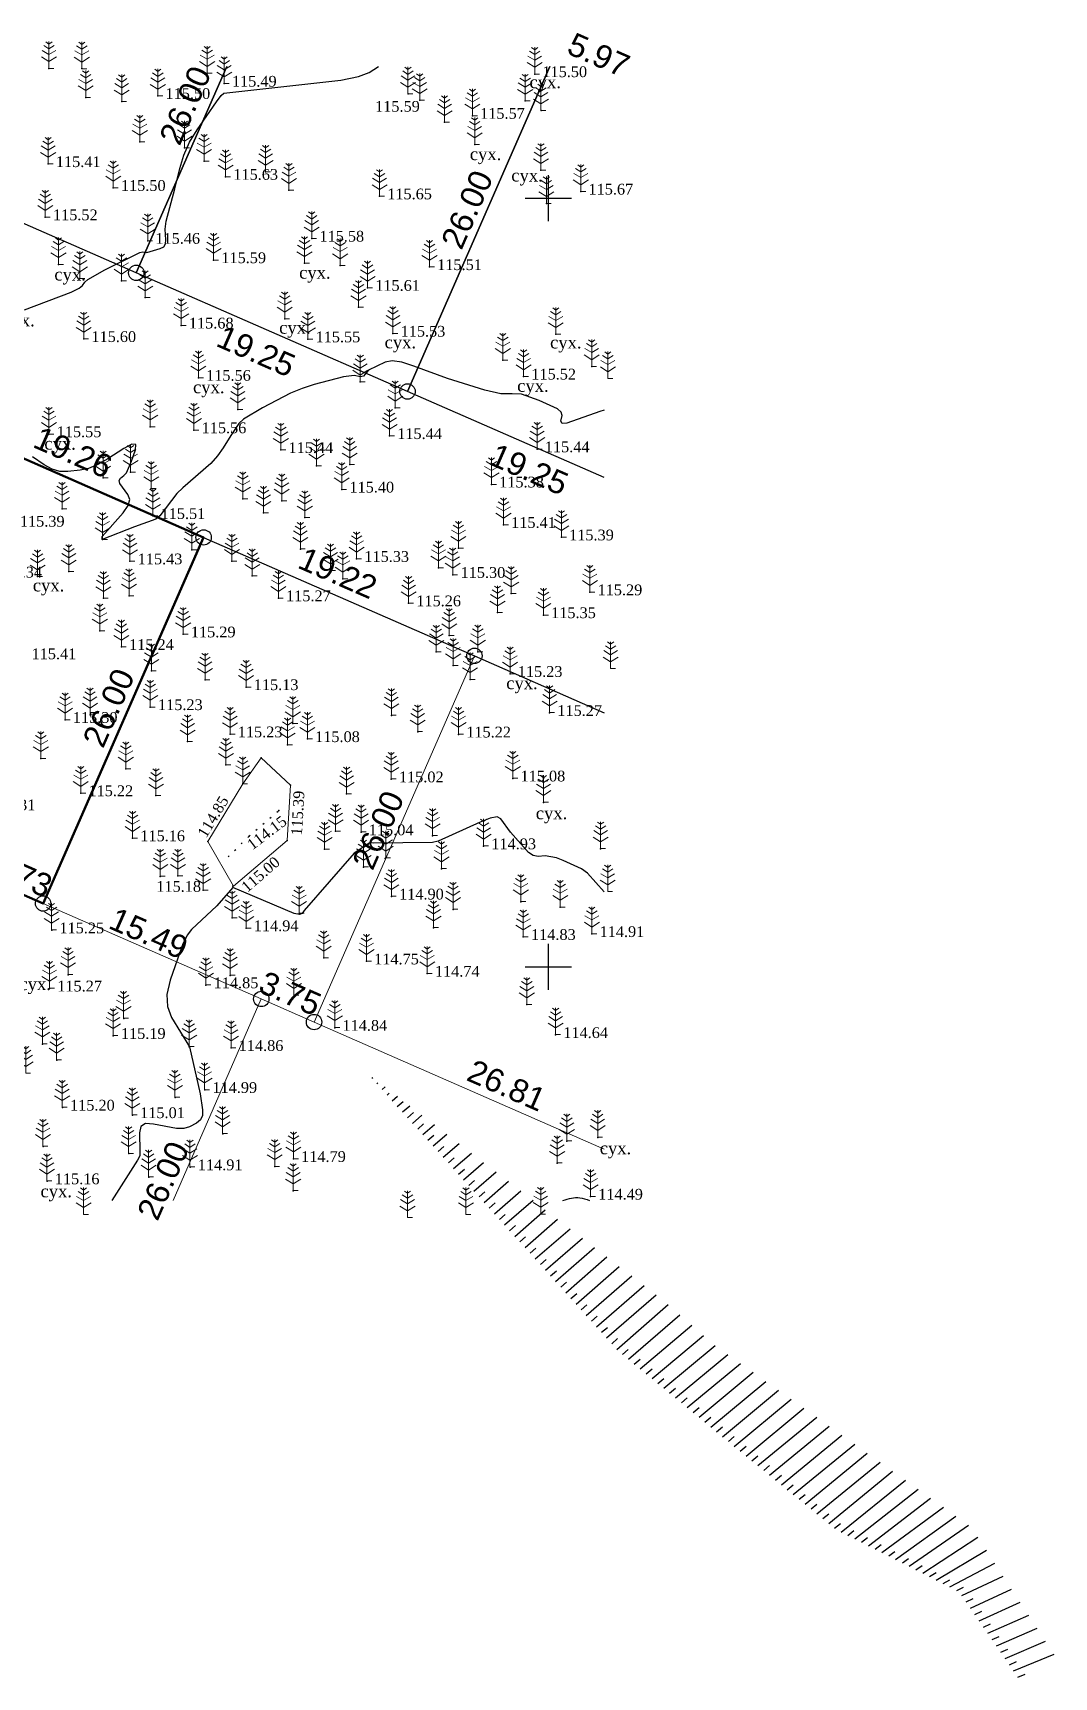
# Model space of a CAD drawing. Header units: millimetres. Extents: x 5405469 to 5405583, y 5524904 to 5525011.
# Drawn here: x 5405516.5 to 5405582.9, y 5524903.8 to 5525010.7 of the extents above; entities that cross this region are included whole.
import ezdxf
from ezdxf.enums import TextEntityAlignment as Align

# ---------------------------------------------------------------- set-up
doc = ezdxf.new("R2010")
doc.units = ezdxf.units.MM
doc.linetypes.add('HIDDEN', pattern=[0.5, 0, -0.5])
for name, color, linetype, lineweight in [('11900000', 1, 'Continuous', 30), ('Контур', 7, 'HIDDEN', 30), ('рельеф', 7, 'Continuous', 0), ('ТОЧКИ', 7, 'Continuous', 30)]:
    doc.layers.add(name, color=color, linetype=linetype, lineweight=lineweight)
for name, color, linetype in [('горизонтали', 42, 'Continuous'), ('Ділянки_Межі', 10, 'Continuous'), ('надписи', 7, 'Continuous'), ('Откос', 7, 'Continuous'), ('отметки', 7, 'Continuous'), ('промеры', 185, 'Continuous'), ('Растительность', 7, 'Continuous')]:
    doc.layers.add(name, color=color, linetype=linetype)
doc.styles.get("Standard").update_dxf_attribs({"font": 'arial.ttf'})
doc.styles.add('times', font='times.ttf')
doc.linetypes.add('канава 0', pattern='A,0.9,0,["|",Standard,S=0.25,R=0,X=0,Y=0],0.1', length=1)

# ---------------------------------------------------------------- blocks, each defined once
blk = doc.blocks.new('A$C51FE15A3')
at = {"layer": 'Растительность', "color": 94, "lineweight": 0}
for points in [[(-0.45, 1.17), (0, 0.9), (0.45, 1.17)], [(-0.34, 1.49), (0, 1.27), (0.34, 1.49)], [(-0.2, 1.73), (0, 1.58), (0.2, 1.73)], [(0, 1.75), (0, 0), (0.32, 0)], [(-0.49, 0.75), (0, 0.44), (0.49, 0.75)]]:
    blk.add_lwpolyline(points, dxfattribs=at)
blk = doc.blocks.new('Geo_Otkos_1', base_point=(5406079.34, 5525314.65, 108.81))
at = {"color": 0, "lineweight": -2}
for p, q in [((5406080, 5525313.91, 108.81), (5406080.07, 5525313.96, 108.81)), ((5406080.34, 5525313.54, 108.81), (5406080.4, 5525313.6, 108.81)), ((5406080.67, 5525313.18, 108.81), (5406080.87, 5525313.35, 108.81)), ((5406081, 5525312.81, 108.81), (5406081.13, 5525312.93, 108.81)), ((5406081.33, 5525312.44, 108.81), (5406081.67, 5525312.73, 108.81)), ((5406081.66, 5525312.07, 108.81), (5406082.04, 5525312.4, 108.81)), ((5406082, 5525311.71, 108.81), (5406082.47, 5525312.12, 108.81)), ((5406082.33, 5525311.34, 108.81), (5406082.71, 5525311.67, 108.81)), ((5406082.66, 5525310.97, 108.81), (5406083.27, 5525311.5, 108.81)), ((5406082.99, 5525310.6, 108.81), (5406083.37, 5525310.93, 108.81)), ((5406083.33, 5525310.24, 108.81), (5406084.08, 5525310.89, 108.81)), ((5406083.66, 5525309.87, 108.81), (5406084.04, 5525310.2, 108.81)), ((5406083.99, 5525309.5, 108.81), (5406084.88, 5525310.27, 108.81)), ((5406084.32, 5525309.13, 108.81), (5406084.7, 5525309.46, 108.81)), ((5406084.65, 5525308.77, 108.81), (5406085.68, 5525309.66, 108.81)), ((5406084.99, 5525308.4, 108.81), (5406085.36, 5525308.73, 108.81)), ((5406085.32, 5525308.03, 108.81), (5406086.48, 5525309.04, 108.81)), ((5406085.98, 5525307.3, 108.81), (5406087.28, 5525308.43, 108.81)), ((5406085.65, 5525307.66, 108.81), (5406086.03, 5525307.99, 108.81)), ((5406086.32, 5525306.93, 108.81), (5406086.69, 5525307.26, 108.81)), ((5406086.65, 5525306.56, 108.81), (5406088.09, 5525307.81, 108.81)), ((5406086.98, 5525306.19, 108.81), (5406087.36, 5525306.52, 108.81)), ((5406087.31, 5525305.83, 108.81), (5406088.89, 5525307.2, 108.81)), ((5406087.98, 5525305.09, 108.81), (5406089.69, 5525306.58, 108.81)), ((5406087.64, 5525305.46, 108.81), (5406088.02, 5525305.79, 108.81)), ((5406088.64, 5525304.36, 108.81), (5406090.49, 5525305.97, 108.81)), ((5406089.3, 5525303.62, 108.81), (5406091.29, 5525305.35, 108.81)), ((5406088.31, 5525304.72, 108.81), (5406088.69, 5525305.05, 108.81)), ((5406088.97, 5525303.99, 108.81), (5406089.35, 5525304.32, 108.81)), ((5406089.97, 5525302.89, 108.81), (5406092.09, 5525304.74, 108.81)), ((5406090.63, 5525302.15, 108.81), (5406092.9, 5525304.12, 108.81)), ((5406089.64, 5525303.26, 108.81), (5406090.01, 5525303.58, 108.81)), ((5406091.3, 5525301.42, 108.81), (5406093.7, 5525303.51, 108.81)), ((5406090.3, 5525302.52, 108.81), (5406090.68, 5525302.85, 108.81)), ((5406090.97, 5525301.79, 108.81), (5406091.34, 5525302.11, 108.81)), ((5406091.96, 5525300.68, 108.81), (5406094.5, 5525302.89, 108.81)), ((5406092.63, 5525299.95, 108.81), (5406095.3, 5525302.28, 108.81)), ((5406091.63, 5525301.05, 108.81), (5406092.01, 5525301.38, 108.81)), ((5406093.29, 5525299.21, 108.81), (5406096.1, 5525301.66, 108.81)), ((5406093.95, 5525298.48, 108.81), (5406096.91, 5525301.05, 108.81)), ((5406092.29, 5525300.32, 108.81), (5406092.67, 5525300.64, 108.81)), ((5406092.96, 5525299.58, 108.81), (5406093.34, 5525299.91, 108.81)), ((5406094.62, 5525297.74, 108.81), (5406097.71, 5525300.43, 108.81)), ((5406095.28, 5525297.01, 108.81), (5406098.51, 5525299.82, 108.81)), ((5406093.62, 5525298.85, 108.81), (5406094, 5525299.17, 108.81)), ((5406095.95, 5525296.27, 108.81), (5406099.29, 5525299.18, 108.81)), ((5406094.29, 5525298.11, 108.81), (5406094.66, 5525298.44, 108.81)), ((5406094.95, 5525297.38, 108.81), (5406095.33, 5525297.7, 108.81)), ((5406096.7, 5525295.63, 108.81), (5406100.05, 5525298.51, 108.81)), ((5406097.46, 5525295, 108.81), (5406100.81, 5525297.85, 108.81)), ((5406095.62, 5525296.64, 108.81), (5406095.99, 5525296.97, 108.81)), ((5406098.23, 5525294.37, 108.81), (5406101.57, 5525297.18, 108.81)), ((5406096.32, 5525295.94, 108.81), (5406096.69, 5525296.27, 108.81)), ((5406097.08, 5525295.31, 108.81), (5406097.46, 5525295.64, 108.81)), ((5406098.99, 5525293.74, 108.81), (5406102.34, 5525296.53, 108.81)), ((5406099.76, 5525293.11, 108.81), (5406103.17, 5525295.94, 108.81)), ((5406097.85, 5525294.68, 108.81), (5406098.23, 5525295.01, 108.81)), ((5406100.52, 5525292.48, 108.81), (5406103.99, 5525295.36, 108.81)), ((5406101.29, 5525291.85, 108.81), (5406104.81, 5525294.78, 108.81)), ((5406098.61, 5525294.06, 108.81), (5406098.99, 5525294.38, 108.81)), ((5406099.37, 5525293.43, 108.81), (5406099.76, 5525293.75, 108.81)), ((5406102.05, 5525291.22, 108.81), (5406105.64, 5525294.19, 108.81)), ((5406102.82, 5525290.59, 108.81), (5406106.46, 5525293.61, 108.81)), ((5406100.14, 5525292.8, 108.81), (5406100.52, 5525293.12, 108.81)), ((5406100.9, 5525292.17, 108.81), (5406101.29, 5525292.49, 108.81)), ((5406103.58, 5525289.96, 108.81), (5406107.29, 5525293.02, 108.81)), ((5406104.35, 5525289.33, 108.81), (5406108.11, 5525292.44, 108.81)), ((5406101.67, 5525291.54, 108.81), (5406102.05, 5525291.86, 108.81)), ((5406102.43, 5525290.91, 108.81), (5406102.82, 5525291.23, 108.81)), ((5406105.11, 5525288.71, 108.81), (5406108.94, 5525291.85, 108.81)), ((5406105.88, 5525288.08, 108.81), (5406109.76, 5525291.27, 108.81)), ((5406103.2, 5525290.28, 108.81), (5406103.58, 5525290.6, 108.81)), ((5406106.65, 5525287.45, 108.81), (5406110.58, 5525290.68, 108.81)), ((5406103.96, 5525289.65, 108.81), (5406104.35, 5525289.97, 108.81)), ((5406104.73, 5525289.02, 108.81), (5406105.12, 5525289.34, 108.81)), ((5406107.42, 5525286.83, 108.81), (5406111.41, 5525290.1, 108.81)), ((5406108.18, 5525286.2, 108.81), (5406112.23, 5525289.51, 108.81)), ((5406105.5, 5525288.39, 108.81), (5406105.88, 5525288.71, 108.81)), ((5406106.27, 5525287.77, 108.81), (5406106.65, 5525288.09, 108.81)), ((5406108.95, 5525285.58, 108.81), (5406113.06, 5525288.93, 108.81)), ((5406109.72, 5525284.95, 108.81), (5406113.88, 5525288.35, 108.81)), ((5406107.03, 5525287.14, 108.81), (5406107.42, 5525287.46, 108.81)), ((5406110.53, 5525284.39, 108.81), (5406114.71, 5525287.76, 108.81)), ((5406111.42, 5525283.95, 108.81), (5406115.53, 5525287.18, 108.81)), ((5406107.8, 5525286.52, 108.81), (5406108.19, 5525286.83, 108.81)), ((5406108.57, 5525285.89, 108.81), (5406108.95, 5525286.21, 108.81)), ((5406112.3, 5525283.5, 108.81), (5406116.35, 5525286.59, 108.81)), ((5406113.18, 5525283.05, 108.81), (5406117.18, 5525286.01, 108.81)), ((5406109.33, 5525285.26, 108.81), (5406109.72, 5525285.58, 108.81)), ((5406110.1, 5525284.64, 108.81), (5406110.49, 5525284.95, 108.81)), ((5406114.07, 5525282.6, 108.81), (5406118, 5525285.43, 108.81)), ((5406114.95, 5525282.16, 108.81), (5406118.82, 5525284.84, 108.81)), ((5406110.97, 5525284.17, 108.81), (5406111.36, 5525284.48, 108.81)), ((5406111.86, 5525283.72, 108.81), (5406112.25, 5525284.03, 108.81)), ((5406115.84, 5525281.71, 108.81), (5406119.43, 5525284.05, 108.81)), ((5406112.74, 5525283.28, 108.81), (5406113.14, 5525283.58, 108.81)), ((5406113.63, 5525282.83, 108.81), (5406114.03, 5525283.12, 108.81)), ((5406114.51, 5525282.38, 108.81), (5406114.92, 5525282.67, 108.81)), ((5406116.72, 5525281.26, 108.81), (5406119.98, 5525283.21, 108.81)), ((5406115.39, 5525281.93, 108.81), (5406115.81, 5525282.21, 108.81)), ((5406116.28, 5525281.49, 108.81), (5406116.7, 5525281.75, 108.81)), ((5406117.6, 5525280.82, 108.81), (5406120.52, 5525282.37, 108.81)), ((5406117.16, 5525281.04, 108.81), (5406117.6, 5525281.29, 108.81)), ((5406118.05, 5525280.59, 108.81), (5406118.49, 5525280.81, 108.81)), ((5406118.39, 5525280.26, 108.81), (5406121.07, 5525281.52, 108.81)), ((5406118.95, 5525279.44, 108.81), (5406121.62, 5525280.68, 108.81)), ((5406118.67, 5525279.85, 108.81), (5406119.12, 5525280.06, 108.81)), ((5406119.51, 5525278.62, 108.81), (5406122.17, 5525279.83, 108.81)), ((5406119.23, 5525279.03, 108.81), (5406119.68, 5525279.24, 108.81)), ((5406119.79, 5525278.21, 108.81), (5406120.25, 5525278.42, 108.81)), ((5406120.07, 5525277.81, 108.81), (5406122.73, 5525278.98, 108.81)), ((5406120.35, 5525277.4, 108.81), (5406120.81, 5525277.6, 108.81)), ((5406120.63, 5525276.99, 108.81), (5406123.28, 5525278.14, 108.81)), ((5406120.91, 5525276.58, 108.81), (5406121.37, 5525276.78, 108.81)), ((5406121.19, 5525276.17, 108.81), (5406123.83, 5525277.29, 108.81)), ((5406121.75, 5525275.36, 108.81), (5406124.38, 5525276.44, 108.81)), ((5406121.47, 5525275.76, 108.81), (5406121.93, 5525275.96, 108.81)), ((5406122.03, 5525274.95, 108.81), (5406122.5, 5525275.14, 108.81))]:
    blk.add_line(p, q, dxfattribs=at)

msp = doc.modelspace()

# ---------------------------------------------------------------- linework, layer by layer
at = {"layer": '11900000', "color": 7}
for points in [[(5405550, 5524998.5, 0), (5405550, 5525001.5, 0)], [(5405550, 5524998.5, 0), (5405550, 5525001.5, 0)], [(5405548.5, 5525000, 0), (5405551.5, 5525000, 0)], [(5405548.5, 5525000, 0), (5405551.5, 5525000, 0)], [(5405550, 5524948.5, 0), (5405550, 5524951.5, 0)], [(5405550, 5524948.5, 0), (5405550, 5524951.5, 0)], [(5405548.5, 5524950, 0), (5405551.5, 5524950, 0)], [(5405548.5, 5524950, 0), (5405551.5, 5524950, 0)]]:
    msp.add_polyline3d(points, dxfattribs=at)
at = {"layer": 'горизонтали', "color": 32}
for points in [[(5405515.94, 5524992.73, 115.5), (5405518.96, 5524993.89, 115.5), (5405519.48, 5524994.14, 115.5), (5405519.71, 5524994.31, 115.5), (5405519.85, 5524994.53, 115.5), (5405520.05, 5524994.71, 115.5), (5405521.15, 5524995.34, 115.5), (5405523.42, 5524996.46, 115.5), (5405523.63, 5524996.5, 115.5), (5405523.89, 5524996.46, 115.5), (5405524.76, 5524996.72, 115.5), (5405524.99, 5524996.84, 115.5), (5405525.11, 5524997.03, 115.5), (5405525.13, 5524997.28, 115.5), (5405525.07, 5524997.98, 115.5), (5405525.15, 5524998.5, 115.5), (5405525.71, 5525000.6, 115.5), (5405526.03, 5525001.93, 115.5), (5405526.3, 5525002.8, 115.5), (5405526.67, 5525003.64, 115.5), (5405527.15, 5525004.44, 115.5), (5405528.41, 5525006.27, 115.5), (5405528.73, 5525006.67, 115.5), (5405528.9, 5525006.82, 115.5), (5405536.5, 5525007.68, 115.5), (5405537.66, 5525007.92, 115.5), (5405538.34, 5525008.18, 115.5), (5405538.95, 5525008.55, 115.5)], [(5405553.63, 5524986.2, 115.5), (5405553.35, 5524986.13, 115.5), (5405551.21, 5524985.36, 115.5), (5405550.9, 5524985.35, 115.5), (5405550.82, 5524985.5, 115.5), (5405550.89, 5524985.85, 115.5), (5405550.84, 5524986.08, 115.5), (5405550.6, 5524986.3, 115.5), (5405549.4, 5524986.83, 115.5), (5405548.25, 5524987.24, 115.5), (5405547.65, 5524987.27, 115.5), (5405546.91, 5524987.26, 115.5), (5405545.86, 5524987.5, 115.5), (5405543.43, 5524988.26, 115.5), (5405541.26, 5524989.08, 115.5), (5405540.47, 5524989.33, 115.5), (5405539.84, 5524989.41, 115.5), (5405539.39, 5524989.33, 115.5), (5405538.31, 5524988.8, 115.5), (5405537.97, 5524988.42, 115.5), (5405537.78, 5524988.38, 115.5), (5405537.38, 5524988.47, 115.5), (5405536.67, 5524988.37, 115.5), (5405534.77, 5524987.87, 115.5), (5405533.98, 5524987.62, 115.5), (5405533.22, 5524987.31, 115.5), (5405531.41, 5524986.35, 115.5), (5405530.17, 5524985.63, 115.5), (5405529.87, 5524985.34, 115.5), (5405529.35, 5524984.57, 115.5), (5405528.86, 5524983.75, 115.5), (5405528.49, 5524983.23, 115.5), (5405528.05, 5524982.73, 115.5), (5405526.23, 5524981.16, 115.5), (5405525.84, 5524980.78, 115.5), (5405524.73, 5524979.33, 115.5), (5405524.47, 5524979.12, 115.5), (5405523.09, 5524978.61, 115.5), (5405520.99, 5524977.79, 115.5), (5405520.99, 5524977.98, 115.5), (5405522.35, 5524979.54, 115.5), (5405522.68, 5524980.01, 115.5), (5405522.79, 5524980.4, 115.5), (5405522.66, 5524980.73, 115.5), (5405522.13, 5524981.43, 115.5), (5405522.08, 5524981.64, 115.5), (5405522.17, 5524981.79, 115.5), (5405522.4, 5524981.96, 115.5), (5405522.56, 5524982.14, 115.5), (5405522.89, 5524982.89, 115.5), (5405523.15, 5524983.63, 115.5), (5405523.18, 5524983.97, 115.5), (5405522.92, 5524984, 115.5), (5405522.38, 5524983.72, 115.5), (5405521.35, 5524983.05, 115.5), (5405520.69, 5524982.67, 115.5), (5405520.09, 5524982.42, 115.5), (5405519.54, 5524982.3, 115.5), (5405518.75, 5524982.21, 115.5), (5405518.23, 5524982.22, 115.5), (5405517.72, 5524982.36, 115.5), (5405517.21, 5524982.65, 115.5), (5405516.45, 5524983.17, 115.5)], [(5405553.63, 5524954.88, 115), (5405552.54, 5524956.1, 115), (5405552.16, 5524956.37, 115), (5405550.97, 5524956.91, 115), (5405550.52, 5524957.09, 115), (5405549.79, 5524957.21, 115), (5405549.33, 5524957.18, 115), (5405549.02, 5524957.24, 115), (5405548.7, 5524957.43, 115), (5405547.54, 5524958.75, 115), (5405546.91, 5524959.63, 115), (5405546.66, 5524959.75, 115), (5405546.21, 5524959.68, 115), (5405545.56, 5524959.42, 115), (5405542.84, 5524958.17, 115), (5405542.46, 5524958.08, 115), (5405538.61, 5524958.04, 115), (5405538.42, 5524958.08, 115), (5405537.38, 5524957.4, 115), (5405534.12, 5524953.66, 115), (5405533.99, 5524953.48, 115), (5405533.82, 5524953.4, 115), (5405533.47, 5524953.48, 115), (5405529.48, 5524955.16, 115), (5405528.43, 5524953.96, 115), (5405526.78, 5524952.42, 115), (5405526.5, 5524952.05, 115), (5405526.2, 5524951.44, 115), (5405525.4, 5524949.13, 115), (5405525.19, 5524948.21, 115), (5405525.22, 5524947.41, 115), (5405525.49, 5524946.71, 115), (5405526.65, 5524944.79, 115), (5405527.35, 5524941.75, 115), (5405527.51, 5524940.69, 115), (5405527.5, 5524940.33, 115), (5405527.37, 5524940.04, 115), (5405527.12, 5524939.84, 115), (5405526.66, 5524939.6, 115), (5405526.29, 5524939.49, 115), (5405525.82, 5524939.48, 115), (5405524.31, 5524939.77, 115), (5405523.79, 5524939.8, 115), (5405523.49, 5524939.62, 115), (5405523.4, 5524939.21, 115), (5405523.44, 5524938.01, 115), (5405523.42, 5524937.71, 115), (5405523.28, 5524937.42, 115), (5405521.6, 5524934.8, 115)]]:
    msp.add_polyline3d(points, dxfattribs=at)
msp.add_open_spline([(5405550.95, 5524934.8), (5405551.32, 5524934.93), (5405551.89, 5524935.08), (5405552.46, 5524934.88), (5405552.67, 5524934.8)], degree=3, knots=[729.489071, 729.489071, 729.489071, 729.489071, 730.63022, 731.278017, 731.278017, 731.278017, 731.278017], dxfattribs=at)
at = {"layer": 'Ділянки_Межі', "lineweight": 25}
for points in [[(5405484.3, 5525008.55), (5405482.82, 5525005.18), (5405480.01, 5524998.77), (5405492.28, 5524993.39), (5405509.94, 5524985.66), (5405527.58, 5524977.93), (5405545.19, 5524970.23), (5405553.63, 5524966.53)], [(5405553.63, 5524981.82), (5405540.84, 5524987.42), (5405523.2, 5524995.14), (5405505.57, 5525002.86), (5405492.56, 5525008.55)]]:
    msp.add_lwpolyline(points, dxfattribs=at)
at = {"layer": 'Ділянки_Межі'}
for points in [[(5405529.08, 5525008.55), (5405523.2, 5524995.14), (5405505.57, 5525002.86)], [(5405550.09, 5525008.55), (5405540.84, 5524987.42), (5405523.2, 5524995.14)], [(5405523.2, 5524995.14), (5405529.08, 5525008.55)], [(5405540.84, 5524987.42), (5405550.09, 5525008.55)], [(5405553.63, 5524981.82), (5405540.84, 5524987.42)]]:
    msp.add_lwpolyline(points, dxfattribs=at)
at = {"layer": 'Ділянки_Межі', "lineweight": 50}
msp.add_lwpolyline([(5405499.5, 5524961.85), (5405509.94, 5524985.66), (5405527.58, 5524977.93), (5405517.14, 5524954.12), (5405513.72, 5524955.62)], close=True, dxfattribs=at)
at = {"layer": 'Ділянки_Межі', "lineweight": 0}
msp.add_lwpolyline([(5405517.14, 5524954.12), (5405527.58, 5524977.93), (5405545.19, 5524970.23), (5405534.76, 5524946.41), (5405531.33, 5524947.91)], close=True, dxfattribs=at)
for points in [[(5405534.76, 5524946.41), (5405545.19, 5524970.23), (5405553.63, 5524966.53)], [(5405504.59, 5524934.8), (5405513.72, 5524955.62), (5405517.14, 5524954.12), (5405531.33, 5524947.91), (5405525.59, 5524934.8)], [(5405525.59, 5524934.8), (5405531.33, 5524947.91), (5405534.76, 5524946.41), (5405553.63, 5524938.15)], [(5405553.63, 5524938.15), (5405534.76, 5524946.41)]]:
    msp.add_lwpolyline(points, dxfattribs=at)
at = {"layer": 'Контур', "color": 7, "linetype": 'HIDDEN'}
msp.add_lwpolyline([(5405529.17, 5524957.15), (5405530.53, 5524958.49), (5405532.46, 5524960.16)], dxfattribs=at)
at = {"layer": 'отметки', "color": 7}
for p in [(5405517.52, 5525008.44, 115.34), (5405519.66, 5525008.42, 115.36), (5405527.81, 5525008.13, 115.56), (5405549.11, 5525008.07, 115.5), (5405528.92, 5525007.45, 115.49), (5405540.88, 5525006.79, 115.6), (5405519.91, 5525006.55, 115.37), (5405522.25, 5525006.28, 115.44), (5405524.6, 5525006.65, 115.5), (5405541.64, 5525006.37, 115.59), (5405548.49, 5525006.32, 115.53), (5405549.53, 5525005.69, 115.57), (5405543.25, 5525004.93, 115.56), (5405545.06, 5525005.36, 115.57), (5405523.43, 5525003.65, 115.48), (5405526.34, 5525003.27, 115.5), (5405545.21, 5525003.49, 115.6), (5405517.47, 5525002.22, 115.41), (5405527.61, 5525002.41, 115.56), (5405531.61, 5525001.71, 115.57), (5405549.52, 5525001.81, 115.66), (5405521.7, 5525000.67, 115.5), (5405529.01, 5525001.39, 115.63), (5405533.13, 5525000.52, 115.62), (5405552.11, 5525000.43, 115.67), (5405539.02, 5525000.12, 115.65), (5405549.87, 5524999.66, 115.69), (5405517.28, 5524998.76, 115.52), (5405523.94, 5524997.23, 115.46), (5405534.61, 5524997.37, 115.58), (5405518.14, 5524995.69, 115.5), (5405528.23, 5524995.97, 115.59), (5405534.14, 5524995.76, 115.59), (5405536.46, 5524995.62, 115.6), (5405542.27, 5524995.52, 115.51), (5405519.53, 5524994.77, 115.48), (5405522.24, 5524994.62, 115.6), (5405538.24, 5524994.17, 115.61), (5405523.78, 5524993.53, 115.63), (5405537.65, 5524992.91, 115.64), (5405532.85, 5524992.15, 115.54), (5405519.78, 5524990.84, 115.6), (5405526.12, 5524991.72, 115.68), (5405534.36, 5524990.82, 115.55), (5405539.89, 5524991.19, 115.53), (5405550.49, 5524991.14, 115.64), (5405547.04, 5524989.46, 115.55), (5405552.82, 5524989.05, 115.57), (5405527.24, 5524988.32, 115.56), (5405537.77, 5524988.04, 115.49), (5405548.39, 5524988.4, 115.52), (5405529.8, 5524986.25, 115.51), (5405540.04, 5524986.36, 115.44), (5405517.52, 5524984.65, 115.55), (5405524.1, 5524985.13, 115.5), (5405526.95, 5524984.91, 115.56), (5405539.67, 5524984.53, 115.44), (5405532.6, 5524983.62, 115.44), (5405549.27, 5524983.67, 115.44), (5405522.83, 5524982.18, 115.5), (5405534.92, 5524982.59, 115.44), (5405537.08, 5524982.67, 115.43), (5405521.04, 5524981.81, 115.49), (5405524.17, 5524981.12, 115.53), (5405546.3, 5524981.38, 115.38), (5405530.13, 5524980.45, 115.42), (5405532.66, 5524980.32, 115.37), (5405536.56, 5524981.05, 115.4), (5405518.37, 5524979.78, 115.46), (5405524.28, 5524979.33, 115.51), (5405531.47, 5524979.52, 115.46), (5405534.16, 5524979.22, 115.39), (5405547.08, 5524978.75, 115.41), (5405550.85, 5524977.94, 115.39), (5405521.01, 5524977.8, 115.5), (5405526.81, 5524977.12, 115.42), (5405533.87, 5524977.17, 115.34), (5405544.15, 5524977.24, 115.32), (5405522.79, 5524976.38, 115.43), (5405529.42, 5524976.39, 115.37), (5405535.83, 5524975.77, 115.29), (5405537.53, 5524976.54, 115.33), (5405542.85, 5524975.96, 115.25), (5405516.78, 5524975.38, 115.35), (5405518.81, 5524975.71, 115.4), (5405530.74, 5524975.43, 115.37), (5405536.63, 5524975.24, 115.27), (5405543.79, 5524975.5, 115.3), (5405521.06, 5524973.97, 115.31), (5405522.73, 5524974.14, 115.35), (5405532.44, 5524973.98, 115.27), (5405540.91, 5524973.65, 115.26), (5405547.58, 5524974.28, 115.28), (5405552.7, 5524974.37, 115.29), (5405546.69, 5524973.04, 115.22), (5405549.68, 5524972.88, 115.35), (5405520.83, 5524971.86, 115.28), (5405526.25, 5524971.63, 115.29), (5405543.55, 5524971.55, 115.3), (5405522.23, 5524970.81, 115.24), (5405542.71, 5524970.48, 115.28), (5405545.41, 5524970.49, 115.28), (5405543.81, 5524969.6, 115.21), (5405524.18, 5524969.25, 115.23), (5405527.67, 5524968.66, 115.19), (5405544.91, 5524968.7, 115.2), (5405547.51, 5524969.06, 115.23), (5405530.34, 5524968.2, 115.13), (5405520.19, 5524966.39, 115.26), (5405524.11, 5524966.9, 115.23), (5405539.79, 5524966.35, 115.12), (5405550.08, 5524966.52, 115.28), (5405518.57, 5524966.07, 115.3), (5405529.3, 5524965.13, 115.23), (5405533.38, 5524965.83, 115.09), (5405541.5, 5524965.28, 115.11), (5405544.16, 5524965.12, 115.22), (5405526.54, 5524964.65, 115.17), (5405533.04, 5524964.45, 115.19), (5405534.33, 5524964.82, 115.08), (5405516.99, 5524963.56, 115.31), (5405529.03, 5524963.13, 115.09), (5405531.32, 5524963.6, 115.12), (5405522.52, 5524962.88, 115.18), (5405530.12, 5524961.92, 115.15), (5405539.78, 5524962.2, 115.02), (5405547.69, 5524962.26, 115.08), (5405519.59, 5524961.3, 115.22), (5405524.48, 5524961.14, 115.19), (5405533.23, 5524961.81, 115.17), (5405536.88, 5524961.25, 115.15), (5405532.46, 5524960.16, 113.88), (5405549.68, 5524960.69, 115.11), (5405536.16, 5524958.82, 115.08), (5405537.82, 5524958.76, 115.04), (5405522.96, 5524958.37, 115.16), (5405527.85, 5524958.15, 114.85), (5405530.53, 5524958.49, 114.15), (5405533.02, 5524958.21, 115.39), (5405535.45, 5524957.66, 115.08), (5405542.47, 5524958.53, 115.02), (5405545.79, 5524957.85, 114.93), (5405553.4, 5524957.67, 115.06), (5405537.98, 5524956.49, 114.95), (5405539.39, 5524957.05, 114.94), (5405539.42, 5524957.08, 114.95), (5405524.76, 5524955.88, 115.18), (5405525.91, 5524955.91, 115.09), (5405543.05, 5524956.38, 114.91), (5405527.55, 5524954.99, 115.06), (5405529.47, 5524955.25, 115), (5405539.79, 5524954.58, 114.9), (5405533.8, 5524953.48, 115), (5405543.8, 5524953.73, 114.79), (5405548.21, 5524954.23, 114.91), (5405550.77, 5524953.88, 114.89), (5405517.7, 5524952.38, 115.25), (5405529.43, 5524953.18, 114.94), (5405530.34, 5524952.52, 114.94), (5405542.53, 5524952.54, 114.85), (5405548.37, 5524951.95, 114.83), (5405552.83, 5524952.14, 114.91), (5405535.4, 5524950.58, 114.86), (5405538.17, 5524950.36, 114.75), (5405518.77, 5524949.49, 115.14), (5405529.31, 5524949.43, 114.85), (5405542.12, 5524949.56, 114.74), (5405517.56, 5524948.6, 115.27), (5405527.73, 5524948.81, 114.85), (5405533.46, 5524948.15, 114.88), (5405548.59, 5524947.54, 114.73), (5405522.38, 5524946.64, 115.14), (5405536.11, 5524946.04, 114.84), (5405517.1, 5524944.98, 115.23), (5405521.7, 5524945.51, 115.19), (5405526.64, 5524944.79, 115), (5405529.36, 5524944.73, 114.86), (5405550.47, 5524945.57, 114.64), (5405518.03, 5524943.93, 115.18), (5405525.72, 5524941.51, 115.08), (5405527.65, 5524942, 114.98), (5405518.39, 5524940.85, 115.2), (5405522.95, 5524940.36, 115.01), (5405517.14, 5524938.32, 115.09), (5405528.82, 5524939.14, 114.95), (5405551.2, 5524938.67, 114.5), (5405553.21, 5524938.9, 114.56), (5405522.71, 5524937.85, 115.02), (5405533.42, 5524937.51, 114.79), (5405550.57, 5524937.24, 114.54), (5405524.01, 5524936.32, 114.96), (5405526.7, 5524936.97, 114.91), (5405532.21, 5524937.01, 114.83), (5405517.4, 5524936.06, 115.16), (5405533.4, 5524935.43, 114.8), (5405552.74, 5524935.06, 114.49)]:
    msp.add_point(p, dxfattribs=at)
at = {"layer": 'рельеф', "color": 7, "linetype": 'канава 0'}
for points, elevation in [([(5405533.23, 5524961.81), (5405531.32, 5524963.6), (5405530.12, 5524961.91), (5405527.85, 5524958.15)], 115.17), ([(5405527.85, 5524958.15), (5405529.53, 5524955.25), (5405533.02, 5524958.21), (5405533.02, 5524958.21), (5405533.23, 5524961.81)], 114.85)]:
    msp.add_lwpolyline(points, dxfattribs=dict(at, elevation=elevation))
at = {"layer": 'ТОЧКИ'}
for centre in [(5405523.2, 5524995.14), (5405540.84, 5524987.42), (5405527.58, 5524977.93), (5405545.19, 5524970.23), (5405517.14, 5524954.12, 107.24), (5405531.33, 5524947.91, 107.24), (5405534.76, 5524946.41, 107.24)]:
    msp.add_circle(centre, 0.5, dxfattribs=at)

# ---------------------------------------------------------------- block references
at = {"layer": 'Откос', "color": 7}
msp.add_blockref('Geo_Otkos_1', (5405537.85, 5524943.5, 102.36), dxfattribs=at)
at = {"layer": 'Растительность', "color": 7}
for p in [(5405517.52, 5525008.44, 115.34), (5405519.66, 5525008.41, 115.36), (5405527.81, 5525008.13, 115.56), (5405528.92, 5525007.45, 115.49), (5405549.11, 5525008.07, 115.5), (5405519.91, 5525006.55, 115.37), (5405522.25, 5525006.28, 115.44), (5405524.6, 5525006.65, 115.5), (5405540.87, 5525006.78, 115.6), (5405541.63, 5525006.36, 115.59), (5405548.49, 5525006.32, 115.53), (5405545.06, 5525005.36, 115.57), (5405549.52, 5525005.69, 115.57), (5405543.25, 5525004.93, 115.56), (5405523.43, 5525003.65, 115.48), (5405526.34, 5525003.27, 115.5), (5405545.21, 5525003.49, 115.6), (5405517.47, 5525002.22, 115.41), (5405527.61, 5525002.41, 115.55), (5405549.52, 5525001.81, 115.66), (5405529.01, 5525001.39, 115.63), (5405531.61, 5525001.7, 115.57), (5405521.7, 5525000.67, 115.5), (5405533.13, 5525000.52, 115.62), (5405539.02, 5525000.12, 115.65), (5405549.87, 5524999.66, 115.69), (5405552.11, 5525000.43, 115.67), (5405517.28, 5524998.76, 115.52), (5405523.94, 5524997.23, 115.46), (5405534.61, 5524997.37, 115.58), (5405518.14, 5524995.69, 115.5), (5405528.23, 5524995.97, 115.59), (5405534.14, 5524995.76, 115.59), (5405536.46, 5524995.62, 115.6), (5405542.27, 5524995.52, 115.51), (5405519.53, 5524994.77, 115.48), (5405522.24, 5524994.62, 115.6), (5405523.78, 5524993.53, 115.63), (5405538.24, 5524994.16, 115.61), (5405537.65, 5524992.9, 115.64), (5405526.12, 5524991.72, 115.68), (5405532.85, 5524992.15, 115.54), (5405539.89, 5524991.19, 115.53), (5405550.48, 5524991.14, 115.64), (5405519.78, 5524990.84, 115.6), (5405534.36, 5524990.82, 115.55), (5405547.04, 5524989.46, 115.55), (5405552.82, 5524989.05, 115.57), (5405527.24, 5524988.32, 115.56), (5405537.77, 5524988.05, 115.49), (5405548.39, 5524988.4, 115.52), (5405553.87, 5524988.27, 115.63), (5405529.8, 5524986.25, 115.51), (5405540.04, 5524986.36, 115.44), (5405524.1, 5524985.13, 115.5), (5405526.95, 5524984.91, 115.56), (5405517.52, 5524984.65, 115.55), (5405532.6, 5524983.62, 115.44), (5405539.67, 5524984.53, 115.44), (5405549.27, 5524983.67, 115.44), (5405534.92, 5524982.59, 115.44), (5405537.08, 5524982.67, 115.43), (5405521.04, 5524981.81, 115.49), (5405522.83, 5524982.18, 115.5), (5405524.17, 5524981.12, 115.53), (5405530.13, 5524980.45, 115.42), (5405536.56, 5524981.05, 115.4), (5405546.3, 5524981.38, 115.38), (5405518.37, 5524979.78, 115.46), (5405524.28, 5524979.33, 115.51), (5405531.47, 5524979.52, 115.46), (5405532.66, 5524980.31, 115.37), (5405534.16, 5524979.22, 115.38), (5405547.08, 5524978.75, 115.41), (5405521.01, 5524977.8, 115.5), (5405544.15, 5524977.24, 115.32), (5405550.85, 5524977.94, 115.39), (5405522.79, 5524976.38, 115.43), (5405526.81, 5524977.12, 115.42), (5405529.42, 5524976.39, 115.37), (5405533.87, 5524977.18, 115.34), (5405537.53, 5524976.54, 115.33), (5405516.78, 5524975.38, 115.35), (5405518.81, 5524975.71, 115.4), (5405530.74, 5524975.43, 115.37), (5405535.83, 5524975.77, 115.29), (5405536.63, 5524975.24, 115.27), (5405542.85, 5524975.96, 115.25), (5405543.78, 5524975.5, 115.3), (5405522.73, 5524974.14, 115.35), (5405532.44, 5524973.98, 115.27), (5405547.58, 5524974.28, 115.29), (5405552.7, 5524974.37, 115.29), (5405521.06, 5524973.97, 115.31), (5405540.91, 5524973.65, 115.26), (5405546.69, 5524973.04, 115.22), (5405520.83, 5524971.86, 115.28), (5405549.68, 5524972.88, 115.35), (5405522.23, 5524970.81, 115.24), (5405526.25, 5524971.63, 115.29), (5405543.55, 5524971.55, 115.3), (5405542.71, 5524970.48, 115.28), (5405545.41, 5524970.49, 115.28), (5405524.18, 5524969.25, 115.24), (5405527.67, 5524968.66, 115.19), (5405543.81, 5524969.6, 115.21), (5405544.91, 5524968.7, 115.2), (5405547.51, 5524969.06, 115.23), (5405554.05, 5524969.4, 115.21), (5405530.34, 5524968.19, 115.13), (5405524.11, 5524966.9, 115.23), (5405550.08, 5524966.54, 115.28), (5405518.57, 5524966.07, 115.3), (5405520.19, 5524966.39, 115.26), (5405533.38, 5524965.83, 115.09), (5405539.79, 5524966.36, 115.12), (5405526.54, 5524964.65, 115.17), (5405529.3, 5524965.13, 115.23), (5405533.04, 5524964.45, 115.19), (5405534.33, 5524964.82, 115.08), (5405541.5, 5524965.3, 115.11), (5405544.16, 5524965.14, 115.22), (5405516.99, 5524963.56, 115.31), (5405522.52, 5524962.88, 115.18), (5405529.03, 5524963.13, 115.09), (5405539.78, 5524962.22, 115.02), (5405547.69, 5524962.28, 115.08), (5405519.59, 5524961.3, 115.22), (5405524.48, 5524961.14, 115.19), (5405530.12, 5524961.91, 115.15), (5405536.88, 5524961.25, 115.15), (5405549.68, 5524960.71, 115.11), (5405522.96, 5524958.37, 115.16), (5405536.16, 5524958.82, 115.08), (5405537.82, 5524958.78, 115.04), (5405542.47, 5524958.55, 115.02), (5405535.45, 5524957.66, 115.07), (5405539.42, 5524957.09, 114.95), (5405545.79, 5524957.87, 114.93), (5405553.4, 5524957.69, 115.06), (5405524.76, 5524955.9, 115.18), (5405525.91, 5524955.91, 115.09), (5405537.98, 5524956.5, 114.95), (5405543.05, 5524956.4, 114.91), (5405527.55, 5524954.98, 115.06), (5405553.86, 5524954.89, 115.01), (5405539.79, 5524954.59, 114.9), (5405543.8, 5524953.75, 114.79), (5405548.21, 5524954.25, 114.91), (5405550.77, 5524953.89, 114.89), (5405529.43, 5524953.18, 114.94), (5405533.79, 5524953.5, 115), (5405517.69, 5524952.4, 115.25), (5405530.35, 5524952.52, 114.94), (5405542.53, 5524952.55, 114.85), (5405548.37, 5524951.96, 114.84), (5405552.83, 5524952.15, 114.91), (5405535.39, 5524950.59, 114.86), (5405518.76, 5524949.51, 115.14), (5405529.3, 5524949.45, 114.85), (5405538.17, 5524950.37, 114.75), (5405542.12, 5524949.57, 114.74), (5405517.55, 5524948.62, 115.27), (5405527.73, 5524948.83, 114.85), (5405533.45, 5524948.16, 114.88), (5405548.6, 5524947.55, 114.73), (5405522.37, 5524946.67, 115.14), (5405521.69, 5524945.54, 115.19), (5405536.11, 5524946.06, 114.84), (5405550.47, 5524945.59, 114.64), (5405517.09, 5524945, 115.23), (5405526.64, 5524944.81, 115), (5405529.36, 5524944.74, 114.86), (5405516.01, 5524943.08, 115.27), (5405518.02, 5524943.95, 115.18), (5405527.64, 5524942.01, 114.99), (5405518.38, 5524940.87, 115.2), (5405525.71, 5524941.53, 115.08), (5405522.94, 5524940.37, 115.01), (5405528.81, 5524939.16, 114.95), (5405553.21, 5524938.92, 114.56), (5405517.13, 5524938.34, 115.1), (5405522.7, 5524937.87, 115.02), (5405551.2, 5524938.68, 114.5), (5405526.69, 5524936.99, 114.91), (5405532.2, 5524937.02, 114.83), (5405533.42, 5524937.52, 114.79), (5405550.57, 5524937.25, 114.54), (5405517.39, 5524936.08, 115.16), (5405524, 5524936.34, 114.96), (5405533.4, 5524935.45, 114.8), (5405552.75, 5524935.07, 114.49), (5405519.77, 5524933.9, 115.03), (5405540.84, 5524933.69, 114.63), (5405544.64, 5524933.9, 114.51), (5405549.5, 5524933.92, 114.5)]:
    msp.add_blockref('A$C51FE15A3', p, dxfattribs=at)

# ---------------------------------------------------------------- texts
at = {"layer": 'надписи', "color": 7, "style": 'times'}
for p in [(5405548.77, 5525007.95, 111.86), (5405544.89, 5525003.27, 111.86), (5405547.59, 5525001.88, 111.86), (5405517.87, 5524995.44, 111.86), (5405533.79, 5524995.56, 111.86), (5405514.55, 5524992.46, 111.86), (5405532.49, 5524991.98, 111.86), (5405539.35, 5524991.03, 111.86), (5405550.11, 5524991.02, 111.86), (5405526.89, 5524988.11, 111.86), (5405547.97, 5524988.2, 111.86), (5405517.22, 5524984.44, 111.86), (5405516.47, 5524975.22, 111.86), (5405547.26, 5524968.86, 111.86), (5405549.18, 5524960.4, 111.86), (5405515.6, 5524949.29, 111.86), (5405553.34, 5524938.61, 111.86), (5405516.97, 5524935.81, 111.86)]:
    msp.add_text('сух.', height=0.8, dxfattribs=at).set_placement(p, align=Align.TOP_LEFT)
at = {"layer": 'отметки', "color": 7, "style": 'times'}
for s, p in [('115.49', (5405529.42, 5525007.95, 115.49)), ('115.50', (5405549.61, 5525008.57, 115.5)), ('115.50', (5405525.1, 5525007.15, 115.5)), ('115.59', (5405538.73, 5525006.32, 115.59)), ('115.57', (5405545.56, 5525005.86, 115.57)), ('115.41', (5405517.97, 5525002.72, 115.41)), ('115.63', (5405529.51, 5525001.89, 115.63)), ('115.50', (5405522.2, 5525001.17, 115.5)), ('115.65', (5405539.52, 5525000.62, 115.65)), ('115.67', (5405552.61, 5525000.93, 115.67)), ('115.52', (5405517.78, 5524999.26, 115.52)), ('115.46', (5405524.44, 5524997.73, 115.46)), ('115.58', (5405535.11, 5524997.87, 115.58)), ('115.59', (5405528.73, 5524996.47, 115.59)), ('115.51', (5405542.77, 5524996.02, 115.51)), ('115.61', (5405538.74, 5524994.67, 115.61)), ('115.68', (5405526.62, 5524992.22, 115.68)), ('115.60', (5405520.28, 5524991.34, 115.6)), ('115.55', (5405534.86, 5524991.32, 115.55)), ('115.53', (5405540.39, 5524991.69, 115.53)), ('115.56', (5405527.74, 5524988.82, 115.56)), ('115.52', (5405548.89, 5524988.9, 115.52)), ('115.56', (5405527.45, 5524985.41, 115.56)), ('115.55', (5405518.02, 5524985.15, 115.55)), ('115.44', (5405540.17, 5524985.03, 115.44)), ('115.44', (5405533.1, 5524984.12, 115.44)), ('115.44', (5405549.77, 5524984.17, 115.44)), ('115.40', (5405537.06, 5524981.55, 115.4)), ('115.38', (5405546.8, 5524981.88, 115.38)), ('115.39', (5405515.63, 5524979.33, 115.39)), ('115.51', (5405524.78, 5524979.83, 115.51)), ('115.41', (5405547.58, 5524979.25, 115.41)), ('115.39', (5405551.35, 5524978.44, 115.39)), ('115.43', (5405523.29, 5524976.88, 115.43)), ('115.33', (5405538.03, 5524977.04, 115.33)), ('115.34', (5405514.16, 5524976.02, 115.34)), ('115.30', (5405544.29, 5524976, 115.3)), ('115.29', (5405553.2, 5524974.87, 115.29)), ('115.27', (5405532.94, 5524974.48, 115.27)), ('115.26', (5405541.41, 5524974.15, 115.26)), ('115.35', (5405550.18, 5524973.38, 115.35)), ('115.29', (5405526.75, 5524972.13, 115.29)), ('115.41', (5405516.39, 5524970.71, 115.41)), ('115.24', (5405522.73, 5524971.31, 115.24)), ('115.23', (5405548.01, 5524969.56, 115.23)), ('115.13', (5405530.84, 5524968.7, 115.13)), ('115.23', (5405524.61, 5524967.4, 115.23)), ('115.30', (5405519.07, 5524966.57, 115.3)), ('115.27', (5405550.58, 5524967.02, 115.28)), ('115.23', (5405529.8, 5524965.63, 115.23)), ('115.08', (5405534.83, 5524965.32, 115.08)), ('115.22', (5405544.66, 5524965.62, 115.22)), ('115.02', (5405540.28, 5524962.7, 115.02)), ('115.08', (5405548.19, 5524962.76, 115.08)), ('115.31', (5405513.73, 5524960.88, 115.31)), ('115.22', (5405520.09, 5524961.8, 115.22)), ('115.16', (5405523.46, 5524958.87, 115.16)), ('115.04', (5405538.32, 5524959.26, 115.04)), ('114.93', (5405546.29, 5524958.35, 114.93)), ('115.18', (5405524.5, 5524955.58, 115.18)), ('114.90', (5405540.29, 5524955.08, 114.9)), ('115.25', (5405518.2, 5524952.88, 115.25)), ('114.94', (5405530.84, 5524953.02, 114.94)), ('114.83', (5405548.87, 5524952.45, 114.83)), ('114.91', (5405553.33, 5524952.64, 114.91)), ('114.75', (5405538.67, 5524950.86, 114.75)), ('114.74', (5405542.62, 5524950.06, 114.74)), ('115.27', (5405518.06, 5524949.1, 115.27)), ('114.85', (5405528.23, 5524949.31, 114.85)), ('115.19', (5405522.2, 5524946.01, 115.19)), ('114.84', (5405536.61, 5524946.54, 114.84)), ('114.64', (5405550.97, 5524946.07, 114.64)), ('114.86', (5405529.86, 5524945.23, 114.86)), ('114.99', (5405528.15, 5524942.5, 114.98)), ('115.20', (5405518.89, 5524941.35, 115.2)), ('115.01', (5405523.45, 5524940.86, 115.01)), ('114.91', (5405527.2, 5524937.47, 114.91)), ('114.79', (5405533.92, 5524938.01, 114.79)), ('115.16', (5405517.9, 5524936.56, 115.16)), ('114.49', (5405553.24, 5524935.56, 114.49))]:
    msp.add_text(s, height=0.7, dxfattribs=at).set_placement(p, align=Align.TOP_LEFT)
for s, rotation, p in [('114.85', 58.8843, (5405527.14, 5524958.7, 114.85)), ('115.39', 86.6615, (5405533.27, 5524958.57, 115.39)), ('114.15', 37.258, (5405530.32, 5524958.12, 114.15)), ('115.00', 40.8254, (5405529.95, 5524955.33, 115))]:
    msp.add_text(s, height=0.7, rotation=rotation, dxfattribs=at).set_placement(p, align=Align.TOP_LEFT)
at = {"layer": 'промеры', "char_height": 1.5, "attachment_point": 1}
for s, insert, rotation in [('5.97', (5405551.71, 5525010.82), 336.3558), ('26.00', (5405524.64, 5525003.94), 66.3795), ('26.00', (5405542.97, 5524997.16, 107.24), 66.3795), ('19.25', (5405528.9, 5524991.79), 336.3558), ('19.26', (5405516.99, 5524985.21), 336.3558), ('19.25', (5405546.65, 5524984.1), 336.3558), ('19.22', (5405534.21, 5524977.36), 336.3558), ('26.00', (5405519.66, 5524964.75), 66.3795), ('26.00', (5405537.19, 5524956.8), 66.3795), ('3.73', (5405514.16, 5524957.47), 336.3558), ('15.49', (5405521.91, 5524953.92), 336.3558), ('3.75', (5405531.65, 5524949.78), 336.3558), ('26.81', (5405545.19, 5524944.03), 336.3558), ('26.00', (5405523.2, 5524934), 66.3795)]:
    msp.add_mtext(s, dxfattribs=dict(at, insert=insert, rotation=rotation))

doc.saveas('drawing.dxf')
